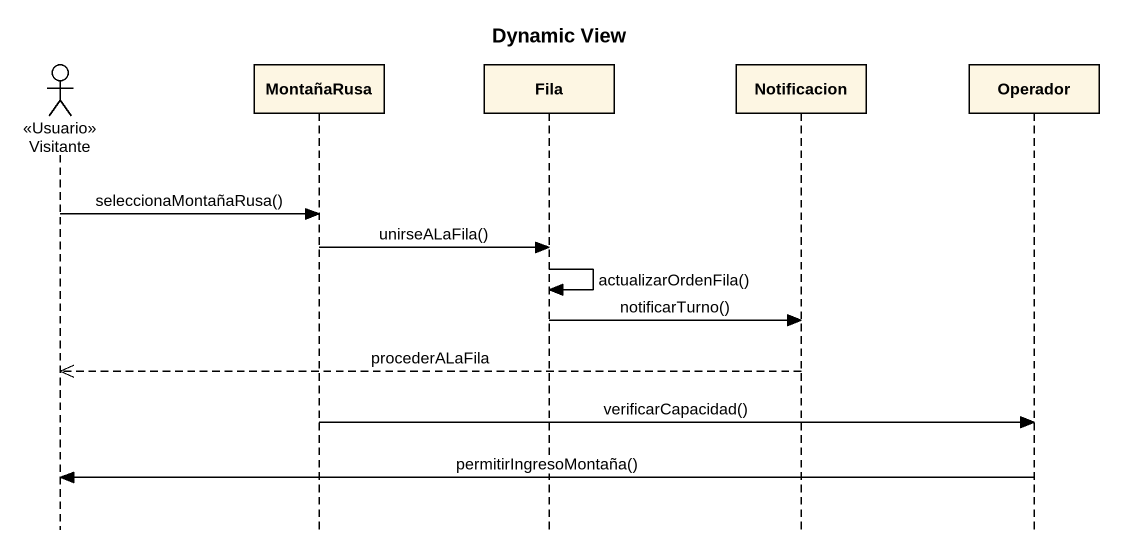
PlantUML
@startuml
title Dynamic View
hide footbox
actor Visitante <<Usuario>>
participant MontañaRusa
participant Fila
participant Notificacion
participant Operador

Visitante -> MontañaRusa : seleccionaMontañaRusa()
MontañaRusa -> Fila : unirseALaFila()
Fila -> Fila : actualizarOrdenFila()
Fila -> Notificacion : notificarTurno()
Notificacion -->> Visitante : procederALaFila
MontañaRusa -> Operador : verificarCapacidad()
Operador -> Visitante : permitirIngresoMontaña()
@enduml
